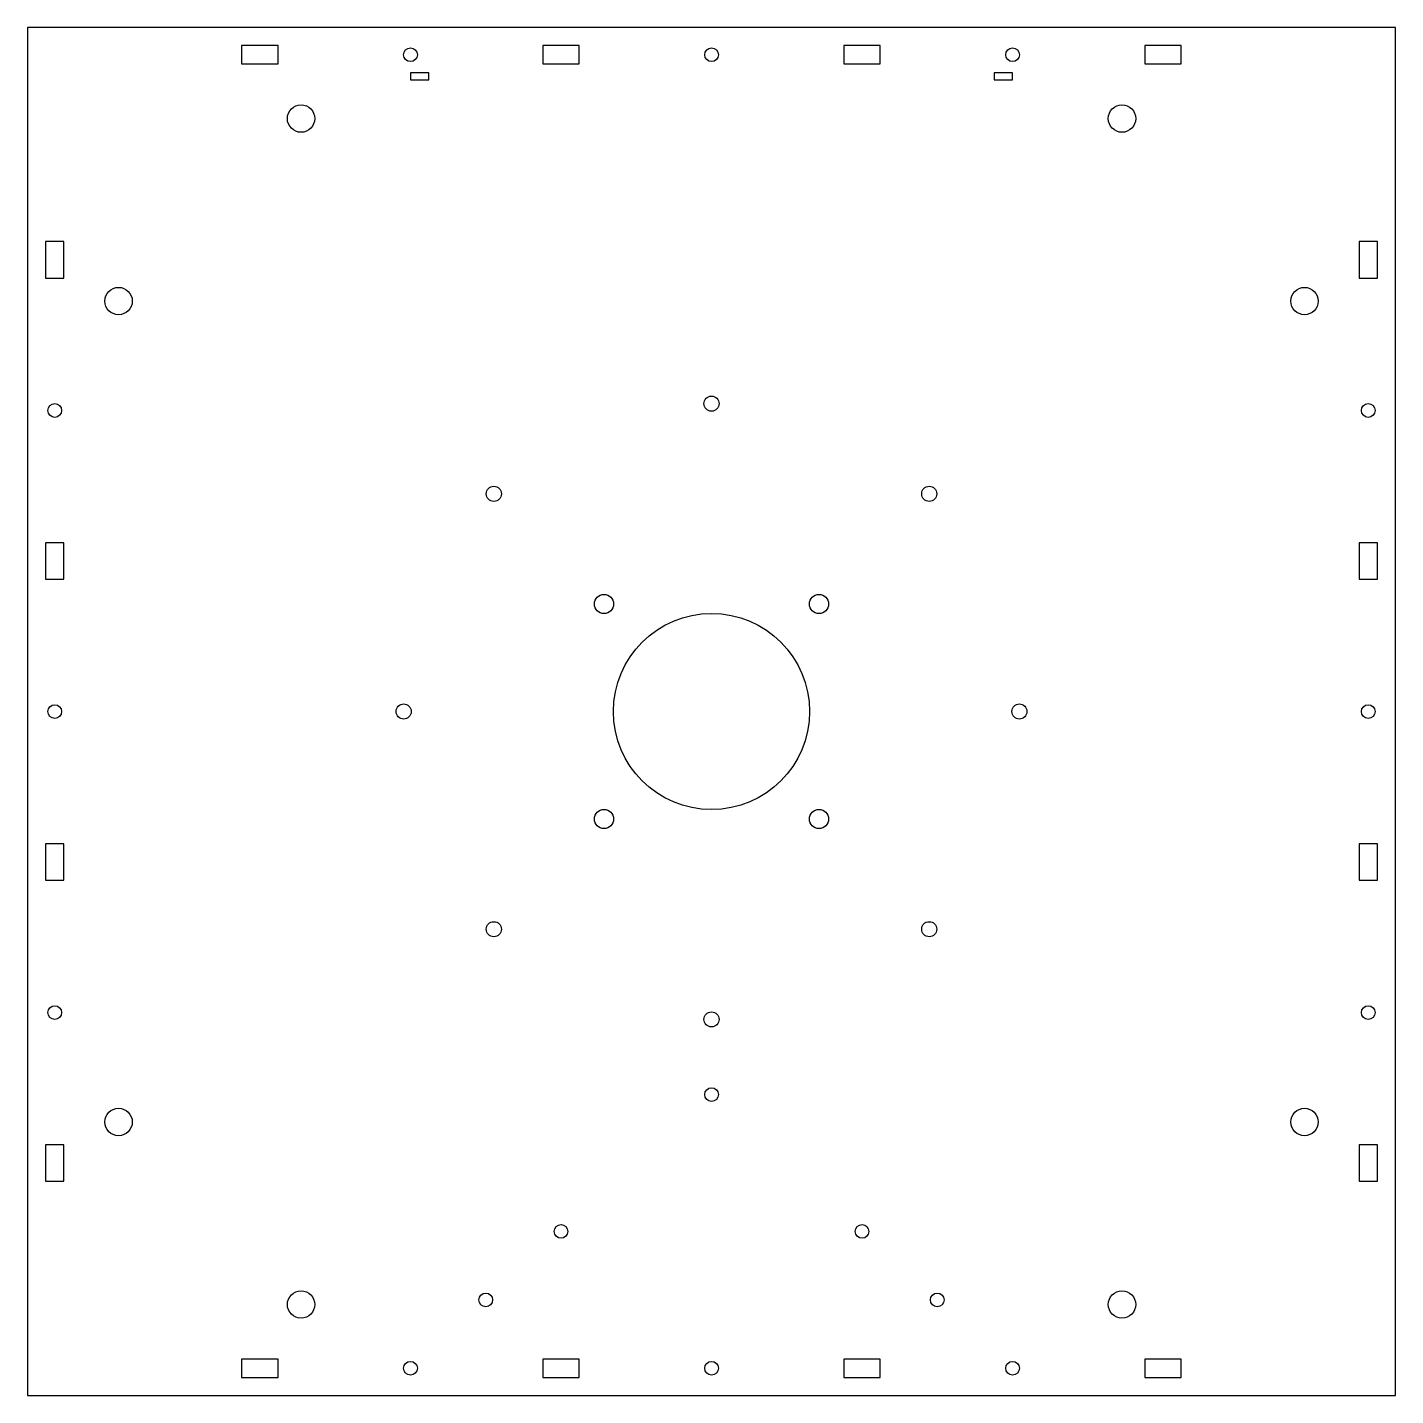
# Model space of a CAD drawing. Header units: millimetres. Extents: x -149 to 151, y -191 to 109.
import ezdxf

# ---------------------------------------------------------------- set-up
doc = ezdxf.new("R2010")
doc.units = ezdxf.units.MM

msp = doc.modelspace()

# ---------------------------------------------------------------- linework, layer by layer
at = {"color": 7, "linetype": 'Continuous', "lineweight": 25}
for p, q in [((151.46, 108.81), (-148.54, 108.81)), ((-148.54, 108.81), (-148.54, -191.19)), ((151.46, -191.19), (151.46, 108.81)), ((-93.53, 104.83), (-101.56, 104.83)), ((-101.56, 104.83), (-101.56, 100.8)), ((-93.53, 100.8), (-93.53, 104.83)), ((-27.53, 104.83), (-35.56, 104.83)), ((-35.56, 104.83), (-35.56, 100.8)), ((-27.53, 100.8), (-27.53, 104.83)), ((38.47, 104.83), (30.44, 104.83)), ((30.44, 104.83), (30.44, 100.8)), ((38.47, 100.8), (38.47, 104.83)), ((104.47, 104.83), (96.44, 104.83)), ((96.44, 104.83), (96.44, 100.8)), ((104.47, 100.8), (104.47, 104.83)), ((-101.56, 100.8), (-93.53, 100.8)), ((-35.56, 100.8), (-27.53, 100.8)), ((30.44, 100.8), (38.47, 100.8)), ((96.44, 100.8), (104.47, 100.8)), ((-60.54, 98.81), (-64.54, 98.81)), ((-64.54, 98.81), (-64.54, 97.31)), ((-64.54, 97.31), (-60.54, 97.31)), ((-60.54, 97.31), (-60.54, 98.81)), ((67.46, 98.81), (63.46, 98.81)), ((63.46, 98.81), (63.46, 97.31)), ((63.46, 97.31), (67.46, 97.31)), ((67.46, 97.31), (67.46, 98.81)), ((-140.53, 61.83), (-144.56, 61.83)), ((-144.56, 61.83), (-144.56, 53.8)), ((-140.53, 53.8), (-140.53, 61.83)), ((143.44, 61.83), (143.44, 53.8)), ((147.47, 61.83), (143.44, 61.83)), ((147.47, 53.8), (147.47, 61.83)), ((-144.56, 53.8), (-140.53, 53.8)), ((143.44, 53.8), (147.47, 53.8)), ((-144.56, -4.17), (-144.56, -12.2)), ((-140.53, -4.17), (-144.56, -4.17)), ((-140.53, -12.2), (-140.53, -4.17)), ((143.44, -4.17), (143.44, -12.2)), ((147.47, -4.17), (143.44, -4.17)), ((147.47, -12.2), (147.47, -4.17)), ((-144.56, -12.2), (-140.53, -12.2)), ((143.44, -12.2), (147.47, -12.2)), ((-140.53, -70.17), (-144.56, -70.17)), ((-144.56, -70.17), (-144.56, -78.2)), ((-140.53, -78.2), (-140.53, -70.17)), ((147.47, -70.17), (143.44, -70.17)), ((143.44, -70.17), (143.44, -78.2)), ((147.47, -78.2), (147.47, -70.17)), ((-144.56, -78.2), (-140.53, -78.2)), ((143.44, -78.2), (147.47, -78.2)), ((-140.53, -136.17), (-144.56, -136.17)), ((-144.56, -136.17), (-144.56, -144.2)), ((-140.53, -144.2), (-140.53, -136.17)), ((143.44, -136.17), (143.44, -144.2)), ((147.47, -136.17), (143.44, -136.17)), ((147.47, -144.2), (147.47, -136.17)), ((-144.56, -144.2), (-140.53, -144.2)), ((143.44, -144.2), (147.47, -144.2)), ((-101.56, -183.17), (-101.56, -187.2)), ((-93.53, -183.17), (-101.56, -183.17)), ((-93.53, -187.2), (-93.53, -183.17)), ((-35.56, -183.17), (-35.56, -187.2)), ((-27.53, -183.17), (-35.56, -183.17)), ((-27.53, -187.2), (-27.53, -183.17)), ((38.47, -183.17), (30.44, -183.17)), ((30.44, -183.17), (30.44, -187.2)), ((38.47, -187.2), (38.47, -183.17)), ((104.47, -183.17), (96.44, -183.17)), ((96.44, -183.17), (96.44, -187.2)), ((104.47, -187.2), (104.47, -183.17)), ((-101.56, -187.2), (-93.53, -187.2)), ((-35.56, -187.2), (-27.53, -187.2)), ((30.44, -187.2), (38.47, -187.2)), ((96.44, -187.2), (104.47, -187.2)), ((-148.54, -191.19), (151.46, -191.19))]:
    msp.add_line(p, q, dxfattribs=at)
for centre, radius in [((-64.54, 102.81), 1.5), ((1.46, 102.81), 1.5), ((67.46, 102.81), 1.5), ((-88.54, 88.81), 3), ((91.46, 88.81), 3), ((-128.54, 48.81), 3), ((131.46, 48.81), 3), ((1.46, 26.31), 1.65), ((-142.54, 24.81), 1.5), ((145.46, 24.81), 1.5), ((-46.27, 6.54), 1.65), ((49.19, 6.54), 1.65), ((-22.11, -17.62), 2.1), ((25.03, -17.62), 2.1), ((1.46, -41.19), 21.5), ((-142.54, -41.19), 1.5), ((-66.04, -41.19), 1.65), ((68.96, -41.19), 1.65), ((145.46, -41.19), 1.5), ((-22.11, -64.76), 2.1), ((25.03, -64.76), 2.1), ((-46.27, -88.92), 1.65), ((49.19, -88.92), 1.65), ((-142.54, -107.19), 1.5), ((1.46, -108.69), 1.65), ((145.46, -107.19), 1.5), ((1.46, -125.19), 1.5), ((-128.54, -131.19), 3), ((131.46, -131.19), 3), ((-31.54, -155.19), 1.5), ((34.46, -155.19), 1.5), ((-88.54, -171.19), 3), ((-48.04, -170.19), 1.5), ((50.96, -170.19), 1.5), ((91.46, -171.19), 3), ((-64.54, -185.19), 1.5), ((1.46, -185.19), 1.5), ((67.46, -185.19), 1.5)]:
    msp.add_circle(centre, radius, dxfattribs=at)

doc.saveas('drawing.dxf')
